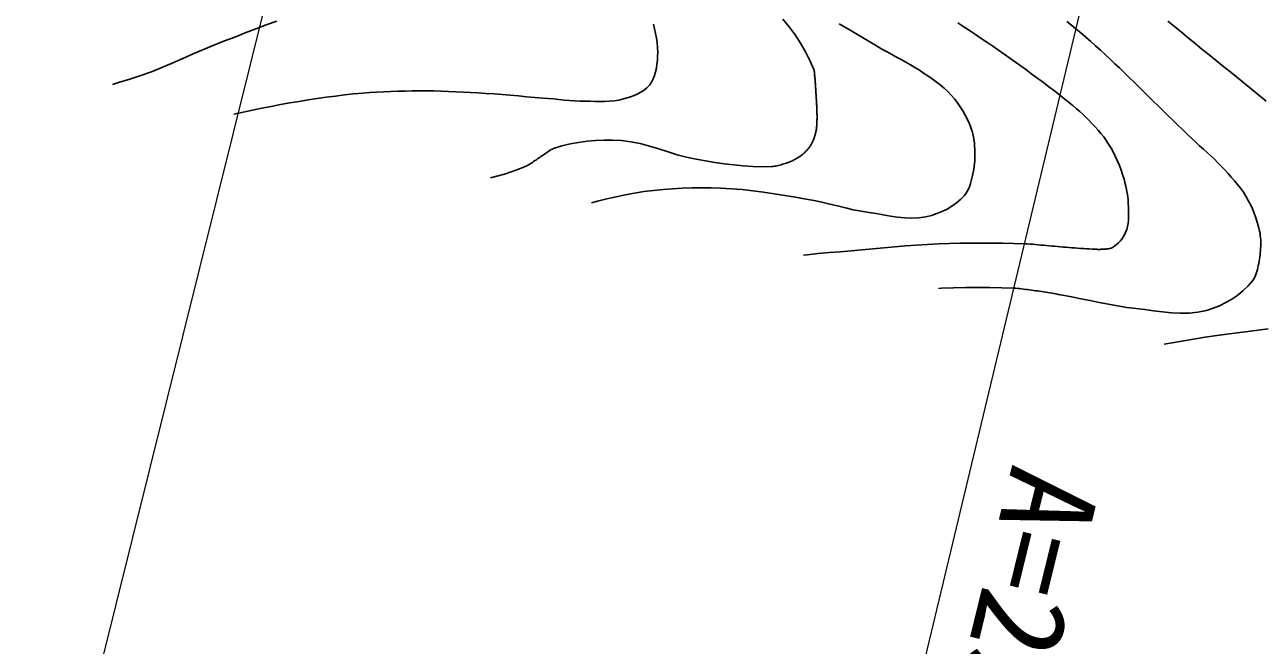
# Model space of a CAD drawing. Units: millimetres, scale not verified. Extents: x 40004 to 680061, y 20002 to 380034.
# Drawn here: x 508195 to 533130, y 232182 to 244696 of the extents above; entities that cross this region are included whole.
import ezdxf
from ezdxf.enums import TextEntityAlignment as Align

# ---------------------------------------------------------------- set-up
doc = ezdxf.new("R2010")
doc.units = ezdxf.units.MM
doc.header["$LTSCALE"] = 1000.09
doc.layers.add('M-BGD', color=7, linetype='Continuous', lineweight=25)
doc.layers.add('M-STR-HTXT', color=7, linetype='Continuous', lineweight=13)
doc.styles.add('ＭＳ ゴシック', font='')
doc.styles.get('ＭＳ ゴシック').set_extended_font_data('MS Gothic')

msp = doc.modelspace()

# ---------------------------------------------------------------- linework, layer by layer
at = {"layer": 'M-BGD'}
for p, q in [((512852, 244614), (512642, 244531)), ((513064, 244694), (512852, 244614)), ((513276, 244769), (513064, 244694)), ((520871, 244708), (520893, 244615)), ((520893, 244615), (520914, 244521)), ((523484, 244805), (523610, 244650)), ((523610, 244650), (523729, 244489)), ((524620, 244713), (524837, 244583)), ((527012, 244734), (527130, 244656)), ((527130, 244656), (527248, 244578)), ((529300, 244689), (529210, 244760)), ((529389, 244616), (529300, 244689)), ((529490, 244531), (529389, 244616)), ((531243, 244769), (531381, 244657)), ((531381, 244657), (531519, 244544)), ((512222, 244368), (512009, 244285)), ((512432, 244448), (512222, 244368)), ((512642, 244531), (512432, 244448)), ((520914, 244521), (520932, 244427)), ((520932, 244427), (520947, 244332)), ((523729, 244489), (523838, 244323)), ((524837, 244583), (525055, 244455)), ((525055, 244455), (525273, 244328)), ((527248, 244578), (527365, 244499)), ((527365, 244499), (527481, 244421)), ((527481, 244421), (527598, 244341)), ((529591, 244445), (529490, 244531)), ((529691, 244357), (529591, 244445)), ((531519, 244544), (531656, 244431)), ((531656, 244431), (531794, 244319)), ((511798, 244197), (511589, 244106)), ((512009, 244285), (511798, 244197)), ((520947, 244332), (520957, 244238)), ((520957, 244238), (520961, 244143)), ((520961, 244143), (520958, 244048)), ((523838, 244323), (523939, 244151)), ((523939, 244151), (524028, 243974)), ((525273, 244328), (525491, 244199)), ((525491, 244199), (525584, 244146)), ((525584, 244146), (525678, 244094)), ((527598, 244341), (527714, 244262)), ((527714, 244262), (527830, 244182)), ((527830, 244182), (527945, 244101)), ((529790, 244269), (529691, 244357)), ((529888, 244180), (529790, 244269)), ((529986, 244090), (529888, 244180)), ((531794, 244319), (531932, 244206)), ((531932, 244206), (532080, 244087)), ((511171, 243921), (510961, 243832)), ((511380, 244013), (511171, 243921)), ((511589, 244106), (511380, 244013)), ((520944, 243897), (520933, 243821)), ((520952, 243973), (520944, 243897)), ((520958, 244048), (520952, 243973)), ((524028, 243974), (524106, 243793)), ((525678, 244094), (525772, 244043)), ((525772, 244043), (525867, 243992)), ((525867, 243992), (525961, 243941)), ((525961, 243941), (526055, 243888)), ((526055, 243888), (526147, 243833)), ((527945, 244101), (528060, 244020)), ((528060, 244020), (528175, 243938)), ((528175, 243938), (528288, 243857)), ((530083, 244000), (529986, 244090)), ((530180, 243909), (530083, 244000)), ((530277, 243817), (530180, 243909)), ((532080, 244087), (532228, 243967)), ((532228, 243967), (532375, 243848)), ((510534, 243670), (510312, 243597)), ((510749, 243748), (510534, 243670)), ((510961, 243832), (510749, 243748)), ((520897, 243673), (520870, 243603)), ((520917, 243746), (520897, 243673)), ((520933, 243821), (520917, 243746)), ((524106, 243793), (524112, 243775)), ((524112, 243775), (524116, 243756)), ((524116, 243756), (524119, 243737)), ((524119, 243737), (524121, 243718)), ((524121, 243718), (524122, 243699)), ((524122, 243699), (524124, 243679)), ((524124, 243679), (524125, 243660)), ((524125, 243660), (524127, 243641)), ((524127, 243641), (524129, 243621)), ((524129, 243621), (524131, 243602)), ((526147, 243833), (526237, 243776)), ((526237, 243776), (526322, 243719)), ((526322, 243719), (526407, 243662)), ((526407, 243662), (526492, 243604)), ((528288, 243857), (528401, 243776)), ((528401, 243776), (528513, 243694)), ((528513, 243694), (528625, 243611)), ((530374, 243724), (530277, 243817)), ((530469, 243631), (530374, 243724)), ((530565, 243537), (530469, 243631)), ((532375, 243848), (532523, 243729)), ((532523, 243729), (532670, 243609)), ((510088, 243528), (509967, 243493)), ((510312, 243597), (510088, 243528)), ((520685, 243376), (520622, 243335)), ((520742, 243423), (520685, 243376)), ((520793, 243477), (520742, 243423)), ((520835, 243537), (520793, 243477)), ((520870, 243603), (520835, 243537)), ((524131, 243602), (524132, 243582)), ((524132, 243582), (524134, 243563)), ((524134, 243563), (524136, 243543)), ((524136, 243543), (524137, 243524)), ((524137, 243524), (524138, 243504)), ((524138, 243504), (524140, 243485)), ((524140, 243485), (524141, 243465)), ((524141, 243465), (524143, 243446)), ((524143, 243446), (524144, 243426)), ((524144, 243426), (524145, 243406)), ((524145, 243406), (524146, 243387)), ((524146, 243387), (524147, 243367)), ((524147, 243367), (524148, 243348)), ((526492, 243604), (526576, 243545)), ((526576, 243545), (526657, 243483)), ((526657, 243483), (526735, 243418)), ((526735, 243418), (526810, 243349)), ((528625, 243611), (528737, 243528)), ((528737, 243528), (528848, 243444)), ((528848, 243444), (528958, 243360)), ((530660, 243442), (530565, 243537)), ((530755, 243348), (530660, 243442)), ((532670, 243609), (532818, 243490)), ((532818, 243490), (532965, 243370)), ((532965, 243370), (533113, 243250)), ((513543, 243119), (513354, 243085)), ((513726, 243149), (513543, 243119)), ((513909, 243179), (513726, 243149)), ((514092, 243207), (513909, 243179)), ((514275, 243233), (514092, 243207)), ((514459, 243257), (514275, 243233)), ((514643, 243279), (514459, 243257)), ((514827, 243299), (514643, 243279)), ((515012, 243316), (514827, 243299)), ((515153, 243328), (515012, 243316)), ((515295, 243337), (515153, 243328)), ((515437, 243345), (515295, 243337)), ((515579, 243351), (515437, 243345)), ((515722, 243356), (515579, 243351)), ((515864, 243359), (515722, 243356)), ((516006, 243361), (515864, 243359)), ((516148, 243362), (516006, 243361)), ((516296, 243362), (516148, 243362)), ((516444, 243360), (516296, 243362)), ((516592, 243356), (516444, 243360)), ((516739, 243351), (516592, 243356)), ((516887, 243345), (516739, 243351)), ((517034, 243338), (516887, 243345)), ((517182, 243330), (517034, 243338)), ((517329, 243322), (517182, 243330)), ((517494, 243312), (517329, 243322)), ((517658, 243300), (517494, 243312)), ((517823, 243287), (517658, 243300)), ((517987, 243273), (517823, 243287)), ((518151, 243259), (517987, 243273)), ((518316, 243244), (518151, 243259)), ((518480, 243230), (518316, 243244)), ((518644, 243217), (518480, 243230)), ((518751, 243208), (518644, 243217)), ((518857, 243198), (518751, 243208)), ((518964, 243188), (518857, 243198)), ((519071, 243177), (518964, 243188)), ((519177, 243168), (519071, 243177)), ((519284, 243161), (519177, 243168)), ((519391, 243155), (519284, 243161)), ((519498, 243153), (519391, 243155)), ((519594, 243151), (519498, 243153)), ((519692, 243149), (519594, 243151)), ((519789, 243148), (519692, 243149)), ((519886, 243148), (519789, 243148)), ((519983, 243152), (519886, 243148)), ((520079, 243161), (519983, 243152)), ((520174, 243176), (520079, 243161)), ((520268, 243198), (520174, 243176)), ((520340, 243219), (520268, 243198)), ((520413, 243242), (520340, 243219)), ((520485, 243269), (520413, 243242)), ((520555, 243300), (520485, 243269)), ((520622, 243335), (520555, 243300)), ((524148, 243348), (524150, 243328)), ((524150, 243328), (524151, 243308)), ((524151, 243308), (524152, 243287)), ((524152, 243287), (524154, 243267)), ((524154, 243267), (524155, 243247)), ((524155, 243247), (524156, 243226)), ((524156, 243226), (524157, 243206)), ((524157, 243206), (524159, 243185)), ((524159, 243185), (524160, 243165)), ((524160, 243165), (524161, 243145)), ((524161, 243145), (524162, 243125)), ((524162, 243125), (524163, 243104)), ((526810, 243349), (526880, 243275)), ((526880, 243275), (526943, 243200)), ((526943, 243200), (527003, 243123)), ((527003, 243123), (527059, 243042)), ((528958, 243360), (529068, 243274)), ((529068, 243274), (529136, 243220)), ((529136, 243220), (529205, 243166)), ((529205, 243166), (529273, 243112)), ((530850, 243254), (530755, 243348)), ((530946, 243160), (530850, 243254)), ((531044, 243064), (530946, 243160)), ((533113, 243250), (533229, 243157)), ((512601, 242931), (512413, 242889)), ((512413, 242889), (512413, 242889)), ((512789, 242972), (512601, 242931)), ((512977, 243011), (512789, 242972)), ((513165, 243049), (512977, 243011)), ((513354, 243085), (513165, 243049)), ((524163, 243104), (524164, 243084)), ((524164, 243084), (524165, 243064)), ((524165, 243064), (524166, 243043)), ((524166, 243043), (524167, 243023)), ((524167, 243023), (524168, 243003)), ((524168, 243003), (524169, 242982)), ((524169, 242982), (524170, 242962)), ((524170, 242962), (524170, 242942)), ((524170, 242942), (524171, 242921)), ((524171, 242921), (524171, 242901)), ((524171, 242901), (524172, 242880)), ((524172, 242880), (524172, 242860)), ((527059, 243042), (527112, 242959)), ((527112, 242959), (527161, 242874)), ((527161, 242874), (527206, 242786)), ((529273, 243112), (529340, 243057)), ((529340, 243057), (529407, 243002)), ((529407, 243002), (529473, 242945)), ((529473, 242945), (529537, 242886)), ((529537, 242886), (529600, 242826)), ((531143, 242968), (531044, 243064)), ((531242, 242871), (531143, 242968)), ((531341, 242775), (531242, 242871)), ((524163, 242635), (524161, 242615)), ((524165, 242656), (524163, 242635)), ((524167, 242676), (524165, 242656)), ((524168, 242696), (524167, 242676)), ((524169, 242717), (524168, 242696)), ((524170, 242737), (524169, 242717)), ((524171, 242758), (524170, 242737)), ((524172, 242799), (524171, 242778)), ((524171, 242778), (524171, 242758)), ((524172, 242860), (524172, 242839)), ((524172, 242839), (524172, 242819)), ((524172, 242819), (524172, 242799)), ((527206, 242786), (527246, 242697)), ((527246, 242697), (527282, 242606)), ((529600, 242826), (529662, 242763)), ((529662, 242763), (529723, 242700)), ((529723, 242700), (529783, 242635)), ((529783, 242635), (529841, 242569)), ((531441, 242679), (531341, 242775)), ((531540, 242584), (531441, 242679)), ((524103, 242380), (524096, 242361)), ((524111, 242399), (524103, 242380)), ((524117, 242418), (524111, 242399)), ((524124, 242437), (524117, 242418)), ((524129, 242456), (524124, 242437)), ((524135, 242476), (524129, 242456)), ((524140, 242495), (524135, 242476)), ((524144, 242515), (524140, 242495)), ((524149, 242535), (524144, 242515)), ((524152, 242555), (524149, 242535)), ((524156, 242575), (524152, 242555)), ((524158, 242595), (524156, 242575)), ((524161, 242615), (524158, 242595)), ((527282, 242606), (527300, 242549)), ((527300, 242549), (527315, 242492)), ((527315, 242492), (527327, 242433)), ((527327, 242433), (527337, 242374)), ((527337, 242374), (527344, 242314)), ((529841, 242569), (529898, 242501)), ((529898, 242501), (529952, 242432)), ((529952, 242432), (530003, 242361)), ((531639, 242488), (531540, 242584)), ((531739, 242393), (531639, 242488)), ((531813, 242324), (531739, 242393)), ((518744, 242134), (518723, 242118)), ((518766, 242149), (518744, 242134)), ((518789, 242163), (518766, 242149)), ((518812, 242177), (518789, 242163)), ((518835, 242189), (518812, 242177)), ((518860, 242199), (518835, 242189)), ((519024, 242250), (518860, 242199)), ((519192, 242291), (519024, 242250)), ((519362, 242323), (519192, 242291)), ((519534, 242346), (519362, 242323)), ((519707, 242360), (519534, 242346)), ((519880, 242367), (519707, 242360)), ((520053, 242366), (519880, 242367)), ((520226, 242359), (520053, 242366)), ((520418, 242337), (520226, 242359)), ((520607, 242298), (520418, 242337)), ((520795, 242249), (520607, 242298)), ((520981, 242192), (520795, 242249)), ((521167, 242132), (520981, 242192)), ((521354, 242075), (521167, 242132)), ((523929, 242124), (523918, 242113)), ((523940, 242135), (523929, 242124)), ((523950, 242146), (523940, 242135)), ((523961, 242157), (523950, 242146)), ((523971, 242169), (523961, 242157)), ((523981, 242180), (523971, 242169)), ((523991, 242192), (523981, 242180)), ((524001, 242204), (523991, 242192)), ((524010, 242216), (524001, 242204)), ((524019, 242229), (524010, 242216)), ((524028, 242241), (524019, 242229)), ((524037, 242254), (524028, 242241)), ((524045, 242267), (524037, 242254)), ((524053, 242280), (524045, 242267)), ((524061, 242293), (524053, 242280)), ((524069, 242307), (524061, 242293)), ((524076, 242320), (524069, 242307)), ((524083, 242334), (524076, 242320)), ((524090, 242347), (524083, 242334)), ((524096, 242361), (524090, 242347)), ((527344, 242314), (527349, 242254)), ((527349, 242254), (527352, 242194)), ((527352, 242194), (527355, 242134)), ((527355, 242134), (527355, 242074)), ((530003, 242361), (530052, 242287)), ((530052, 242287), (530101, 242204)), ((530101, 242204), (530147, 242119)), ((530147, 242119), (530190, 242033)), ((531887, 242255), (531813, 242324)), ((531962, 242188), (531887, 242255)), ((532036, 242120), (531962, 242188)), ((532111, 242052), (532036, 242120)), ((518365, 241874), (518342, 241861)), ((518388, 241888), (518365, 241874)), ((518410, 241903), (518388, 241888)), ((518432, 241919), (518410, 241903)), ((518454, 241935), (518432, 241919)), ((518477, 241951), (518454, 241935)), ((518499, 241966), (518477, 241951)), ((518521, 241981), (518499, 241966)), ((518544, 241996), (518521, 241981)), ((518566, 242012), (518544, 241996)), ((518589, 242027), (518566, 242012)), ((518611, 242042), (518589, 242027)), ((518633, 242058), (518611, 242042)), ((518656, 242073), (518633, 242058)), ((518678, 242088), (518656, 242073)), ((518701, 242103), (518678, 242088)), ((518723, 242118), (518701, 242103)), ((521542, 242024), (521354, 242075)), ((521732, 241984), (521542, 242024)), ((521921, 241951), (521732, 241984)), ((522111, 241920), (521921, 241951)), ((522302, 241892), (522111, 241920)), ((522492, 241867), (522302, 241892)), ((523451, 241873), (523424, 241865)), ((523478, 241881), (523451, 241873)), ((523505, 241888), (523478, 241881)), ((523531, 241896), (523505, 241888)), ((523557, 241905), (523531, 241896)), ((523584, 241914), (523557, 241905)), ((523610, 241924), (523584, 241914)), ((523635, 241934), (523610, 241924)), ((523661, 241945), (523635, 241934)), ((523686, 241957), (523661, 241945)), ((523710, 241969), (523686, 241957)), ((523734, 241982), (523710, 241969)), ((523758, 241996), (523734, 241982)), ((523781, 242010), (523758, 241996)), ((523804, 242025), (523781, 242010)), ((523827, 242040), (523804, 242025)), ((523849, 242056), (523827, 242040)), ((523871, 242073), (523849, 242056)), ((523883, 242082), (523871, 242073)), ((523895, 242092), (523883, 242082)), ((523906, 242102), (523895, 242092)), ((523918, 242113), (523906, 242102)), ((527348, 241894), (527341, 241834)), ((527352, 241954), (527348, 241894)), ((527355, 242014), (527352, 241954)), ((527355, 242074), (527355, 242014)), ((530190, 242033), (530230, 241944)), ((530230, 241944), (530268, 241855)), ((532184, 241982), (532111, 242052)), ((532256, 241912), (532184, 241982)), ((532326, 241839), (532256, 241912)), ((517716, 241640), (517590, 241610)), ((517869, 241683), (517716, 241640)), ((518021, 241733), (517869, 241683)), ((518170, 241788), (518021, 241733)), ((518317, 241849), (518170, 241788)), ((518342, 241861), (518317, 241849)), ((522684, 241848), (522492, 241867)), ((522875, 241835), (522684, 241848)), ((523067, 241830), (522875, 241835)), ((523258, 241835), (523067, 241830)), ((523286, 241838), (523258, 241835)), ((523314, 241841), (523286, 241838)), ((523341, 241846), (523314, 241841)), ((523369, 241852), (523341, 241846)), ((523396, 241858), (523369, 241852)), ((523424, 241865), (523396, 241858)), ((527309, 241657), (527296, 241604)), ((527322, 241716), (527309, 241657)), ((527333, 241775), (527322, 241716)), ((527341, 241834), (527333, 241775)), ((530268, 241855), (530302, 241764)), ((530302, 241764), (530333, 241672)), ((530333, 241672), (530362, 241580)), ((532393, 241768), (532326, 241839)), ((532460, 241696), (532393, 241768)), ((532526, 241624), (532460, 241696)), ((532591, 241550), (532526, 241624)), ((521066, 241373), (520874, 241353)), ((521260, 241388), (521066, 241373)), ((521453, 241399), (521260, 241388)), ((521647, 241406), (521453, 241399)), ((521841, 241409), (521647, 241406)), ((522034, 241407), (521841, 241409)), ((522228, 241401), (522034, 241407)), ((522445, 241389), (522228, 241401)), ((522661, 241370), (522445, 241389)), ((527232, 241393), (527209, 241344)), ((527252, 241444), (527232, 241393)), ((527268, 241497), (527252, 241444)), ((527283, 241550), (527268, 241497)), ((527296, 241604), (527283, 241550)), ((530362, 241580), (530381, 241511)), ((530381, 241511), (530398, 241442)), ((530398, 241442), (530413, 241372)), ((530413, 241372), (530426, 241301)), ((532654, 241475), (532591, 241550)), ((532714, 241398), (532654, 241475)), ((532770, 241319), (532714, 241398)), ((519748, 241139), (519625, 241107)), ((519934, 241185), (519748, 241139)), ((520119, 241228), (519934, 241185)), ((520306, 241267), (520119, 241228)), ((520493, 241301), (520306, 241267)), ((520681, 241329), (520493, 241301)), ((520874, 241353), (520681, 241329)), ((522877, 241346), (522661, 241370)), ((523093, 241318), (522877, 241346)), ((523308, 241286), (523093, 241318)), ((523523, 241252), (523308, 241286)), ((523737, 241216), (523523, 241252)), ((523952, 241179), (523737, 241216)), ((524111, 241149), (523952, 241179)), ((524269, 241115), (524111, 241149)), ((527070, 241175), (526985, 241102)), ((527148, 241255), (527070, 241175)), ((527181, 241297), (527148, 241255)), ((527209, 241344), (527181, 241297)), ((530426, 241301), (530436, 241230)), ((530436, 241230), (530444, 241159)), ((530444, 241159), (530449, 241088)), ((532822, 241236), (532770, 241319)), ((532868, 241153), (532822, 241236)), ((532911, 241068), (532868, 241153)), ((524427, 241078), (524269, 241115)), ((524585, 241040), (524427, 241078)), ((524743, 241002), (524585, 241040)), ((524901, 240966), (524743, 241002)), ((525060, 240935), (524901, 240966)), ((525220, 240909), (525060, 240935)), ((525363, 240886), (525220, 240909)), ((525507, 240861), (525363, 240886)), ((526585, 240886), (526477, 240851)), ((526691, 240929), (526585, 240886)), ((526794, 240979), (526691, 240929)), ((526892, 241037), (526794, 240979)), ((526985, 241102), (526892, 241037)), ((530449, 241088), (530452, 241017)), ((530452, 241017), (530454, 240952)), ((530454, 240952), (530455, 240886)), ((530455, 240886), (530454, 240821)), ((532951, 240982), (532911, 241068)), ((532987, 240894), (532951, 240982)), ((533020, 240804), (532987, 240894)), ((525651, 240836), (525507, 240861)), ((525796, 240815), (525651, 240836)), ((525940, 240800), (525796, 240815)), ((526084, 240795), (525940, 240800)), ((526227, 240801), (526084, 240795)), ((526369, 240824), (526227, 240801)), ((526477, 240851), (526369, 240824)), ((530434, 240627), (530417, 240565)), ((530444, 240690), (530434, 240627)), ((530451, 240755), (530444, 240690)), ((530454, 240821), (530451, 240755)), ((533049, 240714), (533020, 240804)), ((533075, 240622), (533049, 240714)), ((530346, 240415), (530317, 240373)), ((530372, 240459), (530346, 240415)), ((530395, 240505), (530372, 240459)), ((530417, 240565), (530395, 240505)), ((533097, 240530), (533075, 240622)), ((533105, 240487), (533097, 240530)), ((533111, 240444), (533105, 240487)), ((533115, 240401), (533111, 240444)), ((533118, 240358), (533115, 240401)), ((524858, 240138), (524637, 240119)), ((525078, 240157), (524858, 240138)), ((525298, 240177), (525078, 240157)), ((525519, 240197), (525298, 240177)), ((525739, 240217), (525519, 240197)), ((525959, 240235), (525739, 240217)), ((526179, 240252), (525959, 240235)), ((526400, 240265), (526179, 240252)), ((526621, 240276), (526400, 240265)), ((526837, 240283), (526621, 240276)), ((527053, 240289), (526837, 240283)), ((527270, 240292), (527053, 240289)), ((527486, 240293), (527270, 240292)), ((527703, 240292), (527486, 240293)), ((527919, 240289), (527703, 240292)), ((528135, 240284), (527919, 240289)), ((528352, 240277), (528135, 240284)), ((528407, 240274), (528352, 240277)), ((528463, 240271), (528407, 240274)), ((528518, 240267), (528463, 240271)), ((528574, 240262), (528518, 240267)), ((528630, 240257), (528574, 240262)), ((528685, 240252), (528630, 240257)), ((528741, 240247), (528685, 240252)), ((528796, 240242), (528741, 240247)), ((528853, 240237), (528796, 240242)), ((528909, 240232), (528853, 240237)), ((528966, 240227), (528909, 240232)), ((529022, 240222), (528966, 240227)), ((529079, 240217), (529022, 240222)), ((529136, 240212), (529079, 240217)), ((529192, 240207), (529136, 240212)), ((529249, 240203), (529192, 240207)), ((529308, 240198), (529249, 240203)), ((529367, 240194), (529308, 240198)), ((529426, 240189), (529367, 240194)), ((529485, 240185), (529426, 240189)), ((529544, 240181), (529485, 240185)), ((529603, 240177), (529544, 240181)), ((529662, 240174), (529603, 240177)), ((529721, 240171), (529662, 240174)), ((529739, 240170), (529721, 240171)), ((529757, 240169), (529739, 240170)), ((529775, 240168), (529757, 240169)), ((529793, 240167), (529775, 240168)), ((529811, 240167), (529793, 240167)), ((529829, 240166), (529811, 240167)), ((529847, 240166), (529829, 240166)), ((529865, 240166), (529847, 240166)), ((529883, 240166), (529865, 240166)), ((529900, 240167), (529883, 240166)), ((529918, 240167), (529900, 240167)), ((529935, 240168), (529918, 240167)), ((529952, 240168), (529935, 240168)), ((529970, 240170), (529952, 240168)), ((529987, 240171), (529970, 240170)), ((530004, 240173), (529987, 240171)), ((530020, 240175), (530004, 240173)), ((530036, 240177), (530020, 240175)), ((530052, 240179), (530036, 240177)), ((530068, 240182), (530052, 240179)), ((530084, 240185), (530068, 240182)), ((530100, 240189), (530084, 240185)), ((530114, 240195), (530100, 240189)), ((530129, 240202), (530114, 240195)), ((530171, 240230), (530129, 240202)), ((530211, 240261), (530171, 240230)), ((530249, 240296), (530211, 240261)), ((530284, 240333), (530249, 240296)), ((530317, 240373), (530284, 240333)), ((533111, 240097), (533114, 240140)), ((533114, 240140), (533116, 240183)), ((533116, 240183), (533118, 240227)), ((533119, 240314), (533118, 240358)), ((533118, 240227), (533119, 240270)), ((533119, 240270), (533119, 240314)), ((523972, 240058), (523898, 240051)), ((524194, 240079), (523972, 240058)), ((524415, 240099), (524194, 240079)), ((524637, 240119), (524415, 240099)), ((533070, 239840), (533079, 239882)), ((533079, 239882), (533088, 239925)), ((533088, 239925), (533095, 239967)), ((533095, 239967), (533102, 240010)), ((533102, 240010), (533107, 240053)), ((533107, 240053), (533111, 240097)), ((533001, 239603), (533017, 239641)), ((533017, 239641), (533030, 239680)), ((533030, 239680), (533041, 239720)), ((533041, 239720), (533051, 239760)), ((533051, 239760), (533060, 239800)), ((533060, 239800), (533070, 239840)), ((526624, 239378), (526684, 239381)), ((526684, 239381), (526927, 239391)), ((526927, 239391), (527169, 239397)), ((527169, 239397), (527411, 239399)), ((527411, 239399), (527654, 239397)), ((527654, 239397), (527896, 239392)), ((527896, 239392), (528138, 239383)), ((528138, 239383), (528178, 239380)), ((528178, 239380), (528218, 239377)), ((528218, 239377), (528258, 239373)), ((532766, 239333), (532867, 239430)), ((532867, 239430), (532959, 239535)), ((532959, 239535), (532982, 239568)), ((532982, 239568), (533001, 239603)), ((528258, 239373), (528298, 239369)), ((528298, 239369), (528338, 239364)), ((528338, 239364), (528377, 239359)), ((528377, 239359), (528417, 239354)), ((528417, 239354), (528457, 239349)), ((528457, 239349), (528498, 239343)), ((528498, 239343), (528539, 239338)), ((528539, 239338), (528579, 239332)), ((528579, 239332), (528620, 239327)), ((528620, 239327), (528661, 239321)), ((528661, 239321), (528702, 239314)), ((528702, 239314), (528742, 239308)), ((528742, 239308), (528783, 239302)), ((528783, 239302), (528826, 239295)), ((528826, 239295), (528869, 239288)), ((528869, 239288), (528912, 239281)), ((528912, 239281), (528954, 239273)), ((528954, 239273), (528997, 239266)), ((528997, 239266), (529040, 239258)), ((529040, 239258), (529083, 239250)), ((529083, 239250), (529125, 239243)), ((529125, 239243), (529310, 239208)), ((529310, 239208), (529494, 239171)), ((529494, 239171), (529678, 239133)), ((529678, 239133), (529862, 239095)), ((532416, 239092), (532539, 239164)), ((532539, 239164), (532656, 239244)), ((532656, 239244), (532766, 239333)), ((529862, 239095), (530047, 239058)), ((530047, 239058), (530232, 239025)), ((530232, 239025), (530417, 238996)), ((530417, 238996), (530603, 238973)), ((530603, 238973), (530781, 238952)), ((530781, 238952), (530960, 238929)), ((530960, 238929), (531140, 238906)), ((531140, 238906), (531320, 238888)), ((531320, 238888), (531499, 238878)), ((531499, 238878), (531677, 238880)), ((531677, 238880), (531853, 238898)), ((531853, 238898), (532025, 238935)), ((532025, 238935), (532158, 238978)), ((532158, 238978), (532289, 239030)), ((532289, 239030), (532416, 239092)), ((531997, 238395), (531763, 238356)), ((532232, 238429), (531997, 238395)), ((532492, 238463), (532232, 238429)), ((532751, 238497), (532492, 238463)), ((533011, 238532), (532751, 238497)), ((533270, 238566), (533011, 238532)), ((531294, 238274), (531171, 238254)), ((531529, 238315), (531294, 238274)), ((531763, 238356), (531529, 238315))]:
    msp.add_line(p, q, dxfattribs=at)
at = {"layer": 'M-STR-HTXT'}
for p, q in [((535196, 268923), (525897, 230019)), ((517432, 262747), (506794, 220003))]:
    msp.add_line(p, q, dxfattribs=at)

# ---------------------------------------------------------------- texts
at = {"layer": 'M-STR-HTXT', "style": 'ＭＳ ゴシック'}
msp.add_text('A=250', height=1833, rotation=256.224, dxfattribs=at).set_placement((528269, 232626), align=Align.MIDDLE_CENTER)

doc.saveas('drawing.dxf')
